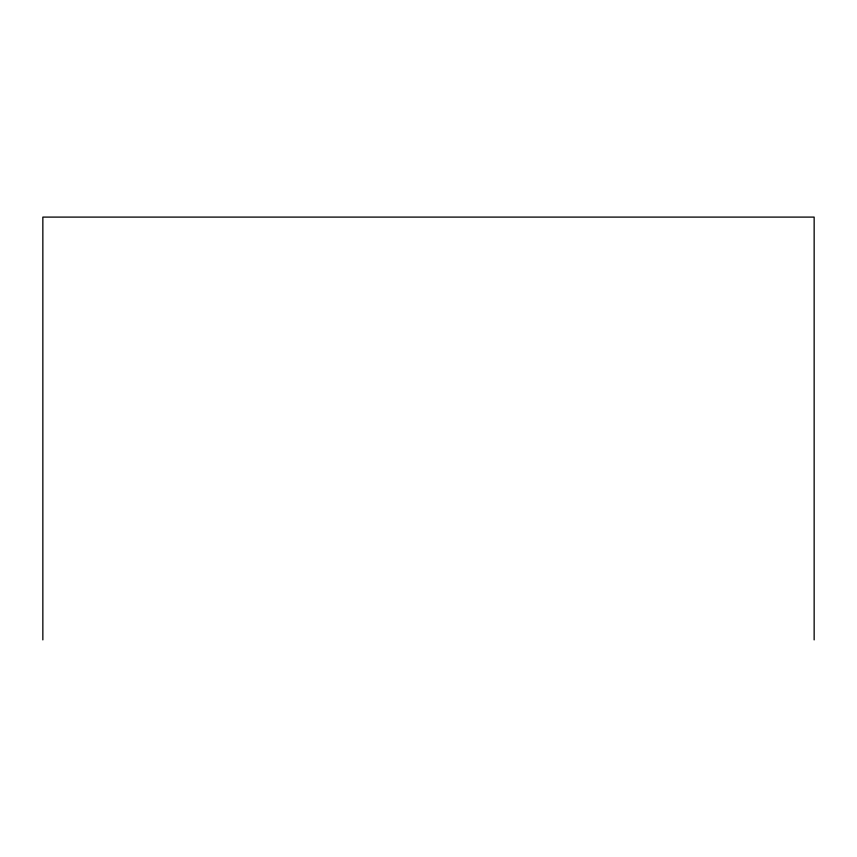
<?xml version="1.0" encoding="UTF-8"?>
<svg xmlns="http://www.w3.org/2000/svg" width="857" height="857" viewBox="0 0 857 857"><rect width="100%" height="100%" fill="white"/><g stroke="black" fill="none" stroke-linecap="round" stroke-linejoin="round"><path stroke-width="1.29" d="M814.15 639.9L814.15 217.1L42.85 217.1L42.85 639.9"/></g></svg>
